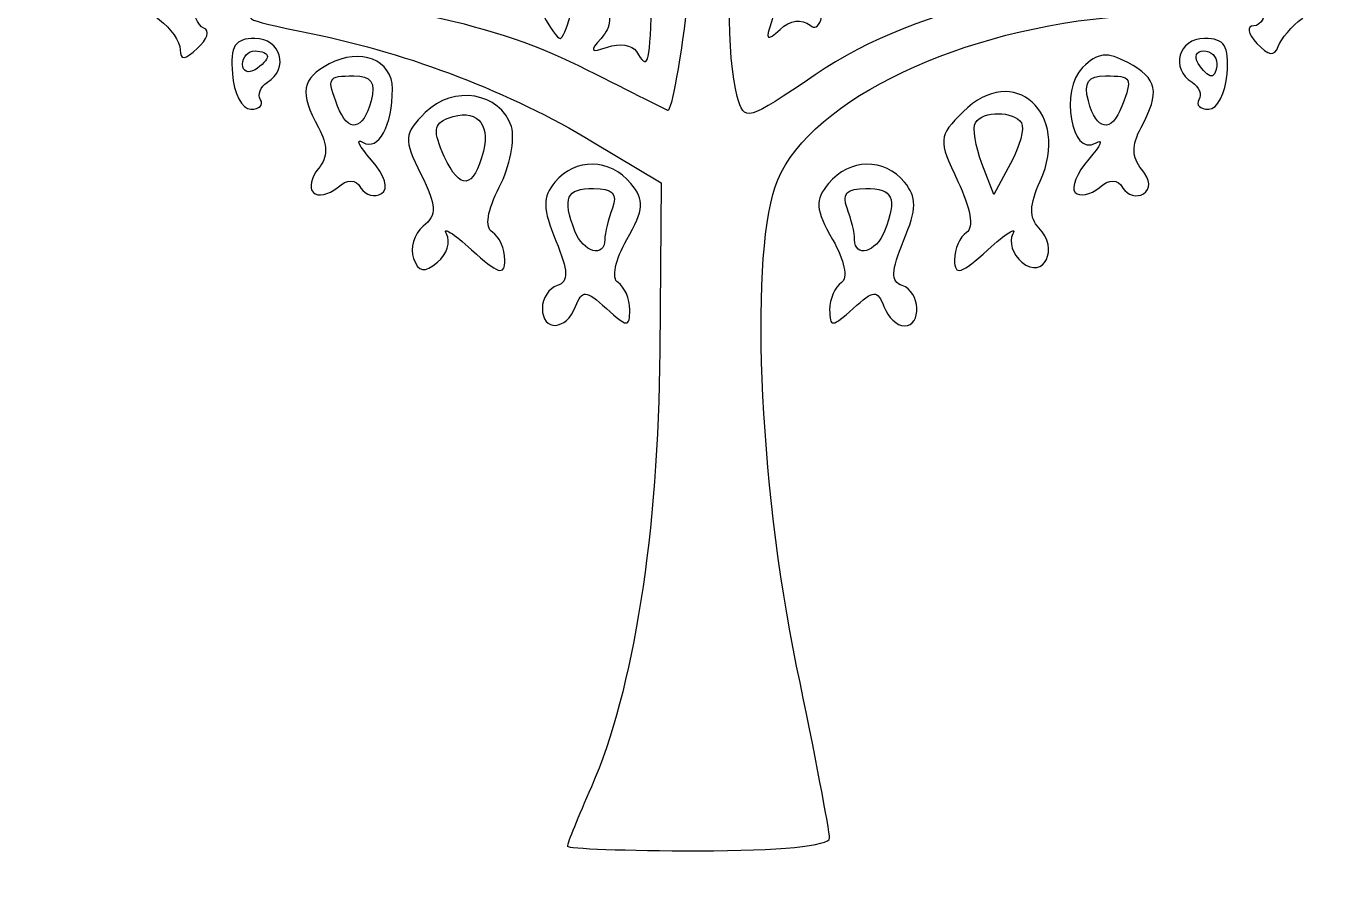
# Model space of a CAD drawing. Header units: centimetres. Extents: x -13.8 to 13.4, y -7.9 to 9.5.
# Drawn here: x 2.45 to 12.99, y -7.85 to -0.83 of the extents above; entities that cross this region are included whole.
import ezdxf

# ---------------------------------------------------------------- set-up
doc = ezdxf.new("R2010")
doc.units = ezdxf.units.CM
doc.header["$MEASUREMENT"] = 0
doc.layers.add('Layer 1', color=7, linetype='Continuous')

msp = doc.modelspace()

# ---------------------------------------------------------------- linework, layer by layer
at = {"layer": 'Layer 1'}
for points, knots in [([(-6.46011, -7.81282), (-7.61475, -7.65537), (-8.32808, -7.45154), (-9.19632, -7.03095), (-9.19632, -7.03095), (-11.27315, -6.0249), (-12.81103, -4.14557), (-13.41845, -1.87138), (-13.41845, -1.87138), (-13.75306, -0.61861), (-13.75598, 0.85385), (-13.42642, 2.1472), (-13.42642, 2.1472), (-12.64006, 5.2333), (-10.05429, 7.56739), (-6.8804, 8.05609), (-6.8804, 8.05609), (-6.31254, 8.14353), (-5.17065, 8.154), (-4.61653, 8.07685), (-4.61653, 8.07685), (-2.33738, 7.75955), (-0.33862, 6.51162), (0.95185, 4.60024), (0.95185, 4.60024), (3.078, 1.45109), (2.66115, -2.79552), (-0.03919, -5.49586), (-0.03919, -5.49586), (-1.2287, -6.68537), (-2.63192, -7.41197), (-4.36893, -7.73785), (-4.36893, -7.73785), (-4.70351, -7.80062), (-6.16527, -7.85303), (-6.4601, -7.81283), (-6.4601, -7.81283), (-6.4601, -7.81283), (-6.46011, -7.81282), (-6.46011, -7.81282)], [0, 0, 0, 0, 0.09090909, 0.09090909, 0.09090909, 0.09090909, 0.18181818, 0.18181818, 0.18181818, 0.18181818, 0.27272727, 0.27272727, 0.27272727, 0.27272727, 0.36363636, 0.36363636, 0.36363636, 0.36363636, 0.45454545, 0.45454545, 0.45454545, 0.45454545, 0.54545455, 0.54545455, 0.54545455, 0.54545455, 0.63636364, 0.63636364, 0.63636364, 0.63636364, 0.72727273, 0.72727273, 0.72727273, 0.72727273, 0.81818182, 0.81818182, 0.81818182, 0.81818182, 1, 1, 1, 1]), ([(6.84787, -7.48804), (6.84787, -7.46722), (6.9359, -7.25023), (7.04349, -7.00584), (7.04349, -7.00584), (7.38503, -6.23002), (7.5894, -4.92986), (7.59965, -3.46765), (7.59965, -3.46765), (7.59965, -3.46765), (7.60923, -2.09956), (7.60923, -2.09956), (7.60923, -2.09956), (7.60923, -2.09956), (7.05305, -1.76588), (7.05305, -1.76588), (7.05305, -1.76588), (6.37887, -1.3614), (5.58285, -1.05538), (4.76681, -0.88695), (4.76681, -0.88695), (4.15828, -0.76135), (4.15806, -0.76117), (4.52318, -0.69031), (4.52318, -0.69031), (5.11806, -0.57486), (6.20832, -0.78239), (6.94191, -1.1507), (6.94191, -1.1507), (7.30894, -1.33497), (7.63351, -1.49764), (7.66318, -1.51219), (7.66318, -1.51219), (7.69285, -1.52673), (7.76953, -1.09791), (7.83357, -0.55925), (7.83357, -0.55925), (7.94522, 0.37982), (7.941, 0.43233), (7.73091, 0.71649), (7.73091, 0.71649), (7.57114, 0.93259), (7.45627, 0.99654), (7.30673, 0.95263), (7.30673, 0.95263), (7.19394, 0.91951), (6.85041, 0.86878), (6.54332, 0.83989), (6.54332, 0.83989), (6.54332, 0.83989), (5.98499, 0.78737), (5.98499, 0.78737), (5.98499, 0.78737), (5.98499, 0.78737), (6.51994, 0.98097), (6.51994, 0.98097), (6.51994, 0.98097), (6.81416, 1.08745), (7.08417, 1.20384), (7.11995, 1.23963), (7.11995, 1.23963), (7.29101, 1.41069), (6.15061, 2.23719), (5.40092, 2.48549), (5.40092, 2.48549), (5.40092, 2.48549), (4.96985, 2.62826), (4.96985, 2.62826), (4.96985, 2.62826), (4.96985, 2.62826), (5.36964, 2.56801), (5.36964, 2.56801), (5.36964, 2.56801), (5.94302, 2.48159), (6.82308, 2.00886), (7.43532, 1.4584), (7.43532, 1.4584), (7.77776, 1.15052), (7.9768, 1.03105), (8.0005, 1.11917), (8.0005, 1.11917), (8.02063, 1.19398), (8.11902, 1.5163), (8.21915, 1.83543), (8.21915, 1.83543), (8.37165, 2.32148), (8.37931, 2.44206), (8.26632, 2.5782), (8.26632, 2.5782), (8.14685, 2.72215), (8.11825, 2.70224), (8.01605, 2.40402), (8.01605, 2.40402), (7.95259, 2.21883), (7.93748, 2.01743), (7.98247, 1.95646), (7.98247, 1.95646), (8.0979, 1.80005), (7.95848, 1.69217), (7.80526, 1.81934), (7.80526, 1.81934), (7.71699, 1.89259), (7.65761, 1.89182), (7.61125, 1.8168), (7.61125, 1.8168), (7.5745, 1.75735), (7.50117, 1.73544), (7.44828, 1.76813), (7.44828, 1.76813), (7.39539, 1.80082), (7.3866, 1.8815), (7.42874, 1.94744), (7.42874, 1.94744), (7.47088, 2.01337), (7.50589, 2.22721), (7.50653, 2.42262), (7.50653, 2.42262), (7.5076, 2.74693), (7.53205, 2.77626), (7.78687, 2.75881), (7.78687, 2.75881), (8.0636, 2.73986), (8.15986, 2.86023), (7.96452, 2.98095), (7.96452, 2.98095), (7.90869, 3.01546), (7.86301, 3.089), (7.86301, 3.14438), (7.86301, 3.14438), (7.86301, 3.19976), (8.01681, 3.12776), (8.20478, 2.98439), (8.20478, 2.98439), (8.20478, 2.98439), (8.54655, 2.72371), (8.54655, 2.72371), (8.54655, 2.72371), (8.54655, 2.72371), (8.7095, 2.95385), (8.7095, 2.95385), (8.7095, 2.95385), (8.86353, 3.17139), (8.86494, 3.16454), (8.73519, 2.82869), (8.73519, 2.82869), (8.6597, 2.63327), (8.56625, 2.3697), (8.52753, 2.24296), (8.52753, 2.24296), (8.52753, 2.24296), (8.45713, 2.01253), (8.45713, 2.01253), (8.45713, 2.01253), (8.45713, 2.01253), (8.81343, 2.25432), (8.81343, 2.25432), (8.81343, 2.25432), (9.0094, 2.38731), (9.36148, 2.52677), (9.59583, 2.56425), (9.59583, 2.56425), (10.08151, 2.64191), (10.27089, 2.56646), (9.82914, 2.47129), (9.82914, 2.47129), (9.66901, 2.43679), (9.42957, 2.36446), (9.29705, 2.31054), (9.29705, 2.31054), (9.06006, 2.21413), (9.05923, 2.20901), (9.24629, 1.99863), (9.24629, 1.99863), (9.35089, 1.88099), (9.66488, 1.67331), (9.94405, 1.53711), (9.94405, 1.53711), (10.62637, 1.20421), (10.05721, 1.32579), (9.25338, 1.68464), (9.25338, 1.68464), (8.72511, 1.92047), (8.64821, 1.93164), (8.50924, 1.79267), (8.50924, 1.79267), (8.25661, 1.54004), (8.05505, -0.75161), (8.22858, -1.39831), (8.22858, -1.39831), (8.28468, -1.60739), (8.30819, -1.60088), (8.86166, -1.22296), (8.86166, -1.22296), (9.72015, -0.63678), (11.06864, -0.36881), (11.92359, -0.61449), (11.92359, -0.61449), (12.10215, -0.6658), (11.93667, -0.70487), (11.36526, -0.74629), (11.36526, -0.74629), (10.05494, -0.84128), (8.835, -1.41937), (8.55747, -2.07682), (8.55747, -2.07682), (8.32638, -2.62426), (8.40067, -4.52874), (8.71149, -6.02561), (8.71149, -6.02561), (8.85898, -6.73589), (8.97965, -7.36401), (8.97965, -7.42144), (8.97965, -7.42144), (8.97965, -7.48635), (8.57641, -7.52586), (7.91374, -7.52586), (7.91374, -7.52586), (7.32749, -7.52586), (6.84783, -7.50883), (6.84783, -7.48801), (6.84783, -7.48801), (6.84783, -7.48801), (6.84787, -7.48804), (6.84787, -7.48804)], [0, 0, 0, 0, 0.01754386, 0.01754386, 0.01754386, 0.01754386, 0.03508772, 0.03508772, 0.03508772, 0.03508772, 0.05263158, 0.05263158, 0.05263158, 0.05263158, 0.07017544, 0.07017544, 0.07017544, 0.07017544, 0.0877193, 0.0877193, 0.0877193, 0.0877193, 0.10526316, 0.10526316, 0.10526316, 0.10526316, 0.12280702, 0.12280702, 0.12280702, 0.12280702, 0.14035088, 0.14035088, 0.14035088, 0.14035088, 0.15789474, 0.15789474, 0.15789474, 0.15789474, 0.1754386, 0.1754386, 0.1754386, 0.1754386, 0.19298246, 0.19298246, 0.19298246, 0.19298246, 0.21052632, 0.21052632, 0.21052632, 0.21052632, 0.22807018, 0.22807018, 0.22807018, 0.22807018, 0.24561404, 0.24561404, 0.24561404, 0.24561404, 0.26315789, 0.26315789, 0.26315789, 0.26315789, 0.28070175, 0.28070175, 0.28070175, 0.28070175, 0.29824561, 0.29824561, 0.29824561, 0.29824561, 0.31578947, 0.31578947, 0.31578947, 0.31578947, 0.33333333, 0.33333333, 0.33333333, 0.33333333, 0.35087719, 0.35087719, 0.35087719, 0.35087719, 0.36842105, 0.36842105, 0.36842105, 0.36842105, 0.38596491, 0.38596491, 0.38596491, 0.38596491, 0.40350877, 0.40350877, 0.40350877, 0.40350877, 0.42105263, 0.42105263, 0.42105263, 0.42105263, 0.43859649, 0.43859649, 0.43859649, 0.43859649, 0.45614035, 0.45614035, 0.45614035, 0.45614035, 0.47368421, 0.47368421, 0.47368421, 0.47368421, 0.49122807, 0.49122807, 0.49122807, 0.49122807, 0.50877193, 0.50877193, 0.50877193, 0.50877193, 0.52631579, 0.52631579, 0.52631579, 0.52631579, 0.54385965, 0.54385965, 0.54385965, 0.54385965, 0.56140351, 0.56140351, 0.56140351, 0.56140351, 0.57894737, 0.57894737, 0.57894737, 0.57894737, 0.59649123, 0.59649123, 0.59649123, 0.59649123, 0.61403509, 0.61403509, 0.61403509, 0.61403509, 0.63157895, 0.63157895, 0.63157895, 0.63157895, 0.64912281, 0.64912281, 0.64912281, 0.64912281, 0.66666667, 0.66666667, 0.66666667, 0.66666667, 0.68421053, 0.68421053, 0.68421053, 0.68421053, 0.70175439, 0.70175439, 0.70175439, 0.70175439, 0.71929825, 0.71929825, 0.71929825, 0.71929825, 0.73684211, 0.73684211, 0.73684211, 0.73684211, 0.75438596, 0.75438596, 0.75438596, 0.75438596, 0.77192982, 0.77192982, 0.77192982, 0.77192982, 0.78947368, 0.78947368, 0.78947368, 0.78947368, 0.80701754, 0.80701754, 0.80701754, 0.80701754, 0.8245614, 0.8245614, 0.8245614, 0.8245614, 0.84210526, 0.84210526, 0.84210526, 0.84210526, 0.85964912, 0.85964912, 0.85964912, 0.85964912, 0.87719298, 0.87719298, 0.87719298, 0.87719298, 0.89473684, 0.89473684, 0.89473684, 0.89473684, 0.9122807, 0.9122807, 0.9122807, 0.9122807, 0.92982456, 0.92982456, 0.92982456, 0.92982456, 0.94736842, 0.94736842, 0.94736842, 0.94736842, 0.96491228, 0.96491228, 0.96491228, 0.96491228, 1, 1, 1, 1]), ([(8.50756, -0.79317), (8.54349, -0.69142), (8.52292, -0.51478), (8.46183, -0.40065), (8.46183, -0.40065), (8.37568, -0.23968), (8.38538, -0.15852), (8.50508, -0.03882), (8.50508, -0.03882), (8.77417, 0.23027), (8.96659, 0.04859), (8.94706, -0.45613), (8.94706, -0.45613), (8.935, -0.7677), (8.89511, -0.88209), (8.82019, -0.81992), (8.82019, -0.81992), (8.75404, -0.76502), (8.65788, -0.77836), (8.57657, -0.85371), (8.57657, -0.85371), (8.46788, -0.95442), (8.4547, -0.94286), (8.50756, -0.79318), (8.50756, -0.79318), (8.50756, -0.79318), (8.50756, -0.79317), (8.50756, -0.79317)], [0, 0, 0, 0, 0.125, 0.125, 0.125, 0.125, 0.25, 0.25, 0.25, 0.25, 0.375, 0.375, 0.375, 0.375, 0.5, 0.5, 0.5, 0.5, 0.625, 0.625, 0.625, 0.625, 0.75, 0.75, 0.75, 0.75, 1, 1, 1, 1]), ([(7.40894, -1.03337), (7.37594, -0.97998), (7.27046, -0.96386), (7.17454, -0.99755), (7.17454, -0.99755), (7.03543, -1.04642), (7.02486, -1.0321), (7.12228, -0.92681), (7.12228, -0.92681), (7.20773, -0.83446), (7.21394, -0.73785), (7.14296, -0.60523), (7.14296, -0.60523), (7.0173, -0.37044), (7.10284, -0.21682), (7.35923, -0.21682), (7.35923, -0.21682), (7.52542, -0.21682), (7.55115, -0.28399), (7.53419, -0.67364), (7.53419, -0.67364), (7.51309, -1.15853), (7.50343, -1.18627), (7.40893, -1.03338), (7.40893, -1.03338), (7.40893, -1.03338), (7.40894, -1.03337), (7.40894, -1.03337)], [0, 0, 0, 0, 0.125, 0.125, 0.125, 0.125, 0.25, 0.25, 0.25, 0.25, 0.375, 0.375, 0.375, 0.375, 0.5, 0.5, 0.5, 0.5, 0.625, 0.625, 0.625, 0.625, 0.75, 0.75, 0.75, 0.75, 1, 1, 1, 1]), ([(3.70091, -1.01875), (3.70091, -0.95291), (3.62541, -0.84384), (3.53313, -0.77636), (3.53313, -0.77636), (3.34867, -0.64148), (3.42515, -0.41984), (3.65615, -0.41984), (3.65615, -0.41984), (3.7366, -0.41984), (3.80243, -0.5074), (3.80243, -0.61441), (3.80243, -0.61441), (3.80243, -0.72142), (3.84361, -0.82421), (3.89394, -0.84282), (3.89394, -0.84282), (3.94427, -0.86143), (3.92143, -0.93556), (3.84318, -1.00755), (3.84318, -1.00755), (3.74025, -1.10225), (3.70091, -1.10535), (3.70091, -1.01874), (3.70091, -1.01874), (3.70091, -1.01874), (3.70091, -1.01875), (3.70091, -1.01875)], [0, 0, 0, 0, 0.125, 0.125, 0.125, 0.125, 0.25, 0.25, 0.25, 0.25, 0.375, 0.375, 0.375, 0.375, 0.5, 0.5, 0.5, 0.5, 0.625, 0.625, 0.625, 0.625, 0.75, 0.75, 0.75, 0.75, 1, 1, 1, 1]), ([(12.45257, -0.96818), (12.37697, -0.88601), (12.36625, -0.82591), (12.42719, -0.82591), (12.42719, -0.82591), (12.48523, -0.82591), (12.53271, -0.73455), (12.53271, -0.62288), (12.53271, -0.62288), (12.53271, -0.51121), (12.59854, -0.41985), (12.67899, -0.41985), (12.67899, -0.41985), (12.90085, -0.41985), (12.98945, -0.63919), (12.81847, -0.76517), (12.81847, -0.76517), (12.73525, -0.82649), (12.64833, -0.92926), (12.62531, -0.99356), (12.62531, -0.99356), (12.59591, -1.07568), (12.54452, -1.06812), (12.45257, -0.96818)], [0, 0, 0, 0, 0.14285714, 0.14285714, 0.14285714, 0.14285714, 0.28571429, 0.28571429, 0.28571429, 0.28571429, 0.42857143, 0.42857143, 0.42857143, 0.42857143, 0.57142857, 0.57142857, 0.57142857, 0.57142857, 0.71428571, 0.71428571, 0.71428571, 0.71428571, 1, 1, 1, 1]), ([(6.65648, -0.74614), (6.58032, -0.60384), (6.59811, -0.56486), (6.73923, -0.56486), (6.73923, -0.56486), (6.86183, -0.56486), (6.90392, -0.62251), (6.87159, -0.74614), (6.87159, -0.74614), (6.84552, -0.84584), (6.80828, -0.92742), (6.78884, -0.92742), (6.78884, -0.92742), (6.7694, -0.92742), (6.70984, -0.84585), (6.65648, -0.74614)], [0, 0, 0, 0, 0.2, 0.2, 0.2, 0.2, 0.4, 0.4, 0.4, 0.4, 0.6, 0.6, 0.6, 0.6, 1, 1, 1, 1]), ([(4.12566, -1.21505), (4.10829, -0.9871), (4.1462, -0.92742), (4.30839, -0.92742), (4.30839, -0.92742), (4.52079, -0.92742), (4.59047, -1.17212), (4.40986, -1.28375), (4.40986, -1.28375), (4.35312, -1.31882), (4.32827, -1.38242), (4.35464, -1.42509), (4.35464, -1.42509), (4.38101, -1.46776), (4.34521, -1.50267), (4.27508, -1.50267), (4.27508, -1.50267), (4.20495, -1.50267), (4.13771, -1.37324), (4.12566, -1.21504), (4.12566, -1.21504), (4.12566, -1.21504), (4.12566, -1.21505), (4.12566, -1.21505)], [0, 0, 0, 0, 0.14285714, 0.14285714, 0.14285714, 0.14285714, 0.28571429, 0.28571429, 0.28571429, 0.28571429, 0.42857143, 0.42857143, 0.42857143, 0.42857143, 0.57142857, 0.57142857, 0.57142857, 0.57142857, 0.71428571, 0.71428571, 0.71428571, 0.71428571, 1, 1, 1, 1]), ([(11.9805, -1.42509), (12.00687, -1.38242), (11.98202, -1.31882), (11.92528, -1.28375), (11.92528, -1.28375), (11.74467, -1.17213), (11.81435, -0.92742), (12.02675, -0.92742), (12.02675, -0.92742), (12.18894, -0.92742), (12.22685, -0.98709), (12.20948, -1.21505), (12.20948, -1.21505), (12.19743, -1.37324), (12.13019, -1.50268), (12.06006, -1.50268), (12.06006, -1.50268), (11.98993, -1.50268), (11.95413, -1.46777), (11.9805, -1.4251), (11.9805, -1.4251), (11.9805, -1.4251), (11.9805, -1.42509), (11.9805, -1.42509)], [0, 0, 0, 0, 0.14285714, 0.14285714, 0.14285714, 0.14285714, 0.28571429, 0.28571429, 0.28571429, 0.28571429, 0.42857143, 0.42857143, 0.42857143, 0.42857143, 0.57142857, 0.57142857, 0.57142857, 0.57142857, 0.71428571, 0.71428571, 0.71428571, 0.71428571, 1, 1, 1, 1]), ([(4.41151, -1.0737), (4.41151, -1.04908), (4.36583, -1.02893), (4.31, -1.02893), (4.31, -1.02893), (4.25417, -1.02893), (4.20848, -1.07731), (4.20848, -1.13644), (4.20848, -1.13644), (4.20848, -1.19557), (4.25416, -1.21571), (4.31, -1.18121), (4.31, -1.18121), (4.36583, -1.1467), (4.41151, -1.09833), (4.41151, -1.0737)], [0, 0, 0, 0, 0.2, 0.2, 0.2, 0.2, 0.4, 0.4, 0.4, 0.4, 0.6, 0.6, 0.6, 0.6, 1, 1, 1, 1]), ([(4.78374, -2.17944), (4.74749, -2.14319), (4.76628, -2.05514), (4.8255, -1.98378), (4.8255, -1.98378), (4.90143, -1.89229), (4.90117, -1.79423), (4.82459, -1.65119), (4.82459, -1.65119), (4.67031, -1.36291), (4.68872, -1.25373), (4.91171, -1.13439), (4.91171, -1.13439), (5.16468, -0.99901), (5.42664, -1.10159), (5.42664, -1.33604), (5.42664, -1.33604), (5.42664, -1.63583), (5.31217, -1.84473), (5.18759, -1.77227), (5.18759, -1.77227), (5.12365, -1.73508), (5.15425, -1.79933), (5.2556, -1.91505), (5.2556, -1.91505), (5.36588, -2.04097), (5.39926, -2.15054), (5.33875, -2.18794), (5.33875, -2.18794), (5.28314, -2.22231), (5.20757, -2.20179), (5.17083, -2.14233), (5.17083, -2.14233), (5.12447, -2.06732), (5.06509, -2.06654), (4.97682, -2.13979), (4.97682, -2.13979), (4.90686, -2.19785), (4.81996, -2.21569), (4.78371, -2.17944), (4.78371, -2.17944), (4.78371, -2.17944), (4.78374, -2.17944), (4.78374, -2.17944)], [0, 0, 0, 0, 0.08333333, 0.08333333, 0.08333333, 0.08333333, 0.16666667, 0.16666667, 0.16666667, 0.16666667, 0.25, 0.25, 0.25, 0.25, 0.33333333, 0.33333333, 0.33333333, 0.33333333, 0.41666667, 0.41666667, 0.41666667, 0.41666667, 0.5, 0.5, 0.5, 0.5, 0.58333333, 0.58333333, 0.58333333, 0.58333333, 0.66666667, 0.66666667, 0.66666667, 0.66666667, 0.75, 0.75, 0.75, 0.75, 0.83333333, 0.83333333, 0.83333333, 0.83333333, 1, 1, 1, 1]), ([(10.97504, -2.17834), (10.93818, -2.14148), (10.98807, -2.01982), (11.0859, -1.90798), (11.0859, -1.90798), (11.18373, -1.79614), (11.20801, -1.7372), (11.13986, -1.777), (11.13986, -1.777), (10.94212, -1.89247), (10.84993, -1.34852), (11.03574, -1.16271), (11.03574, -1.16271), (11.15702, -1.04144), (11.23454, -1.03331), (11.4042, -1.12412), (11.4042, -1.12412), (11.64617, -1.25362), (11.66728, -1.35828), (11.51051, -1.6512), (11.51051, -1.6512), (11.43261, -1.79676), (11.434, -1.89267), (11.51543, -1.99079), (11.51543, -1.99079), (11.5875, -2.07763), (11.59263, -2.14996), (11.52949, -2.18899), (11.52949, -2.18899), (11.4748, -2.22279), (11.4, -2.2018), (11.36325, -2.14234), (11.36325, -2.14234), (11.31689, -2.06733), (11.25751, -2.06655), (11.16924, -2.1398), (11.16924, -2.1398), (11.09928, -2.19786), (11.01189, -2.21521), (10.97503, -2.17835), (10.97503, -2.17835), (10.97503, -2.17835), (10.97504, -2.17834), (10.97504, -2.17834)], [0, 0, 0, 0, 0.08333333, 0.08333333, 0.08333333, 0.08333333, 0.16666667, 0.16666667, 0.16666667, 0.16666667, 0.25, 0.25, 0.25, 0.25, 0.33333333, 0.33333333, 0.33333333, 0.33333333, 0.41666667, 0.41666667, 0.41666667, 0.41666667, 0.5, 0.5, 0.5, 0.5, 0.58333333, 0.58333333, 0.58333333, 0.58333333, 0.66666667, 0.66666667, 0.66666667, 0.66666667, 0.75, 0.75, 0.75, 0.75, 0.83333333, 0.83333333, 0.83333333, 0.83333333, 1, 1, 1, 1]), ([(12.12665, -1.13045), (12.12665, -1.07462), (12.07827, -1.02893), (12.01914, -1.02893), (12.01914, -1.02893), (11.96001, -1.02893), (11.93987, -1.07461), (11.97437, -1.13045), (11.97437, -1.13045), (12.00888, -1.18628), (12.05725, -1.23196), (12.08188, -1.23196), (12.08188, -1.23196), (12.1065, -1.23196), (12.12665, -1.18628), (12.12665, -1.13045)], [0, 0, 0, 0, 0.2, 0.2, 0.2, 0.2, 0.4, 0.4, 0.4, 0.4, 0.6, 0.6, 0.6, 0.6, 1, 1, 1, 1]), ([(9.99483, -2.72762), (9.99483, -2.63743), (10.03895, -2.53638), (10.09287, -2.50305), (10.09287, -2.50305), (10.15192, -2.46655), (10.12378, -2.30168), (10.0221, -2.08845), (10.0221, -2.08845), (9.85989, -1.74829), (9.86155, -1.72619), (10.0644, -1.52333), (10.0644, -1.52333), (10.47336, -1.11437), (10.94199, -1.53511), (10.69102, -2.08592), (10.69102, -2.08592), (10.6025, -2.2802), (10.59945, -2.38476), (10.67995, -2.46526), (10.67995, -2.46526), (10.84756, -2.63287), (10.71997, -2.89312), (10.54242, -2.74577), (10.54242, -2.74577), (10.4658, -2.68219), (10.43282, -2.57823), (10.46913, -2.51477), (10.46913, -2.51477), (10.50543, -2.4513), (10.41357, -2.51013), (10.26498, -2.64548), (10.26498, -2.64548), (10.05017, -2.84117), (9.99482, -2.85799), (9.99482, -2.72761), (9.99482, -2.72761), (9.99482, -2.72761), (9.99483, -2.72762), (9.99483, -2.72762)], [0, 0, 0, 0, 0.09090909, 0.09090909, 0.09090909, 0.09090909, 0.18181818, 0.18181818, 0.18181818, 0.18181818, 0.27272727, 0.27272727, 0.27272727, 0.27272727, 0.36363636, 0.36363636, 0.36363636, 0.36363636, 0.45454545, 0.45454545, 0.45454545, 0.45454545, 0.54545455, 0.54545455, 0.54545455, 0.54545455, 0.63636364, 0.63636364, 0.63636364, 0.63636364, 0.72727273, 0.72727273, 0.72727273, 0.72727273, 0.81818182, 0.81818182, 0.81818182, 0.81818182, 1, 1, 1, 1]), ([(5.25305, -1.435), (5.29243, -1.2844), (5.25617, -1.23197), (5.11262, -1.23197), (5.11262, -1.23197), (4.89895, -1.23197), (4.89169, -1.24547), (4.98071, -1.47745), (4.98071, -1.47745), (5.06537, -1.69808), (5.1893, -1.67876), (5.25305, -1.435)], [0, 0, 0, 0, 0.25, 0.25, 0.25, 0.25, 0.5, 0.5, 0.5, 0.5, 1, 1, 1, 1]), ([(11.35442, -1.47745), (11.44344, -1.24547), (11.43619, -1.23197), (11.22251, -1.23197), (11.22251, -1.23197), (11.07896, -1.23197), (11.0427, -1.2844), (11.08208, -1.435), (11.08208, -1.435), (11.14583, -1.67876), (11.26976, -1.69808), (11.35442, -1.47745)], [0, 0, 0, 0, 0.25, 0.25, 0.25, 0.25, 0.5, 0.5, 0.5, 0.5, 1, 1, 1, 1]), ([(5.59682, -2.71395), (5.5657, -2.63286), (5.6016, -2.51559), (5.67659, -2.45335), (5.67659, -2.45335), (5.79023, -2.35904), (5.78715, -2.28848), (5.65809, -2.02978), (5.65809, -2.02978), (5.5151, -1.74315), (5.5178, -1.70481), (5.69336, -1.52928), (5.69336, -1.52928), (5.92007, -1.30261), (6.3046, -1.36563), (6.39292, -1.64392), (6.39292, -1.64392), (6.42556, -1.74677), (6.38156, -1.96765), (6.29514, -2.13477), (6.29514, -2.13477), (6.19638, -2.32575), (6.17558, -2.46185), (6.23915, -2.50114), (6.23915, -2.50114), (6.29478, -2.53552), (6.34029, -2.63744), (6.34029, -2.72763), (6.34029, -2.72763), (6.34029, -2.85802), (6.28495, -2.84119), (6.07013, -2.6455), (6.07013, -2.6455), (5.92154, -2.51014), (5.82968, -2.45132), (5.86598, -2.51479), (5.86598, -2.51479), (5.90228, -2.57826), (5.8693, -2.68221), (5.79269, -2.74579), (5.79269, -2.74579), (5.68623, -2.83414), (5.64005, -2.82664), (5.59681, -2.71396), (5.59681, -2.71396), (5.59681, -2.71396), (5.59682, -2.71395), (5.59682, -2.71395)], [0, 0, 0, 0, 0.07692308, 0.07692308, 0.07692308, 0.07692308, 0.15384615, 0.15384615, 0.15384615, 0.15384615, 0.23076923, 0.23076923, 0.23076923, 0.23076923, 0.30769231, 0.30769231, 0.30769231, 0.30769231, 0.38461538, 0.38461538, 0.38461538, 0.38461538, 0.46153846, 0.46153846, 0.46153846, 0.46153846, 0.53846154, 0.53846154, 0.53846154, 0.53846154, 0.61538462, 0.61538462, 0.61538462, 0.61538462, 0.69230769, 0.69230769, 0.69230769, 0.69230769, 0.76923077, 0.76923077, 0.76923077, 0.76923077, 0.84615385, 0.84615385, 0.84615385, 0.84615385, 1, 1, 1, 1]), ([(6.16624, -1.84274), (6.22672, -1.61146), (6.09769, -1.49102), (5.87923, -1.57485), (5.87923, -1.57485), (5.76092, -1.62025), (5.7549, -1.68048), (5.84818, -1.88521), (5.84818, -1.88521), (5.97654, -2.16693), (6.08525, -2.15242), (6.16624, -1.84274)], [0, 0, 0, 0, 0.25, 0.25, 0.25, 0.25, 0.5, 0.5, 0.5, 0.5, 1, 1, 1, 1]), ([(10.53827, -1.61392), (10.47675, -1.51438), (10.22338, -1.51352), (10.16502, -1.61264), (10.16502, -1.61264), (10.14036, -1.65452), (10.16371, -1.80298), (10.21689, -1.94256), (10.21689, -1.94256), (10.21689, -1.94256), (10.31359, -2.19635), (10.31359, -2.19635), (10.31359, -2.19635), (10.31359, -2.19635), (10.44985, -1.94384), (10.44985, -1.94384), (10.44985, -1.94384), (10.52479, -1.80496), (10.56458, -1.65649), (10.53827, -1.61392)], [0, 0, 0, 0, 0.16666667, 0.16666667, 0.16666667, 0.16666667, 0.33333333, 0.33333333, 0.33333333, 0.33333333, 0.5, 0.5, 0.5, 0.5, 0.66666667, 0.66666667, 0.66666667, 0.66666667, 1, 1, 1, 1]), ([(6.64484, -3.11845), (6.64484, -3.03935), (6.69955, -2.9564), (6.76641, -2.93411), (6.76641, -2.93411), (6.85932, -2.90314), (6.8564, -2.81734), (6.75406, -2.57026), (6.75406, -2.57026), (6.64702, -2.31185), (6.64549, -2.21638), (6.74643, -2.09475), (6.74643, -2.09475), (6.91137, -1.89601), (7.19447, -1.90088), (7.3642, -2.10539), (7.3642, -2.10539), (7.4776, -2.24203), (7.47241, -2.31511), (7.3319, -2.55994), (7.3319, -2.55994), (7.23557, -2.72778), (7.20502, -2.87673), (7.25996, -2.91069), (7.25996, -2.91069), (7.31248, -2.94315), (7.35545, -3.04261), (7.35545, -3.13172), (7.35545, -3.13172), (7.35545, -3.27638), (7.33504, -3.27527), (7.16496, -3.12135), (7.16496, -3.12135), (6.99638, -2.96879), (6.96756, -2.96698), (6.91436, -3.10562), (6.91436, -3.10562), (6.83898, -3.30207), (6.64484, -3.31132), (6.64484, -3.11846), (6.64484, -3.11846), (6.64484, -3.11846), (6.64484, -3.11845), (6.64484, -3.11845)], [0, 0, 0, 0, 0.08333333, 0.08333333, 0.08333333, 0.08333333, 0.16666667, 0.16666667, 0.16666667, 0.16666667, 0.25, 0.25, 0.25, 0.25, 0.33333333, 0.33333333, 0.33333333, 0.33333333, 0.41666667, 0.41666667, 0.41666667, 0.41666667, 0.5, 0.5, 0.5, 0.5, 0.58333333, 0.58333333, 0.58333333, 0.58333333, 0.66666667, 0.66666667, 0.66666667, 0.66666667, 0.75, 0.75, 0.75, 0.75, 0.83333333, 0.83333333, 0.83333333, 0.83333333, 1, 1, 1, 1]), ([(8.97969, -3.13172), (8.97969, -3.04261), (9.02266, -2.94315), (9.07518, -2.91069), (9.07518, -2.91069), (9.13012, -2.87674), (9.09957, -2.72779), (9.00324, -2.55994), (9.00324, -2.55994), (8.86273, -2.31512), (8.85754, -2.24203), (8.97094, -2.10539), (8.97094, -2.10539), (9.14066, -1.90088), (9.42376, -1.89601), (9.58871, -2.09475), (9.58871, -2.09475), (9.68965, -2.21637), (9.68812, -2.31185), (9.58108, -2.57026), (9.58108, -2.57026), (9.47873, -2.81735), (9.47582, -2.90314), (9.56873, -2.93411), (9.56873, -2.93411), (9.71723, -2.98361), (9.73156, -3.26226), (9.5856, -3.26226), (9.5856, -3.26226), (9.52801, -3.26226), (9.45385, -3.19177), (9.42079, -3.10561), (9.42079, -3.10561), (9.36759, -2.96697), (9.33877, -2.96878), (9.17019, -3.12134), (9.17019, -3.12134), (9.00011, -3.27526), (8.9797, -3.27637), (8.9797, -3.13171), (8.9797, -3.13171), (8.9797, -3.13171), (8.97969, -3.13172), (8.97969, -3.13172)], [0, 0, 0, 0, 0.08333333, 0.08333333, 0.08333333, 0.08333333, 0.16666667, 0.16666667, 0.16666667, 0.16666667, 0.25, 0.25, 0.25, 0.25, 0.33333333, 0.33333333, 0.33333333, 0.33333333, 0.41666667, 0.41666667, 0.41666667, 0.41666667, 0.5, 0.5, 0.5, 0.5, 0.58333333, 0.58333333, 0.58333333, 0.58333333, 0.66666667, 0.66666667, 0.66666667, 0.66666667, 0.75, 0.75, 0.75, 0.75, 0.83333333, 0.83333333, 0.83333333, 0.83333333, 1, 1, 1, 1]), ([(7.15242, -2.55996), (7.15242, -2.50869), (7.18015, -2.39449), (7.21404, -2.30617), (7.21404, -2.30617), (7.25821, -2.19106), (7.21511, -2.14559), (7.06177, -2.14559), (7.06177, -2.14559), (6.83907, -2.14559), (6.8056, -2.22185), (6.9095, -2.49259), (6.9095, -2.49259), (6.97565, -2.66497), (7.15243, -2.71399), (7.15243, -2.55995), (7.15243, -2.55995), (7.15243, -2.55995), (7.15242, -2.55996), (7.15242, -2.55996)], [0, 0, 0, 0, 0.16666667, 0.16666667, 0.16666667, 0.16666667, 0.33333333, 0.33333333, 0.33333333, 0.33333333, 0.5, 0.5, 0.5, 0.5, 0.66666667, 0.66666667, 0.66666667, 0.66666667, 1, 1, 1, 1]), ([(9.42564, -2.4926), (9.52953, -2.22186), (9.49607, -2.1456), (9.27337, -2.1456), (9.27337, -2.1456), (9.12004, -2.1456), (9.07692, -2.19106), (9.1211, -2.30618), (9.1211, -2.30618), (9.15499, -2.3945), (9.18272, -2.5087), (9.18272, -2.55997), (9.18272, -2.55997), (9.18272, -2.71401), (9.3595, -2.66499), (9.42565, -2.49261), (9.42565, -2.49261), (9.42565, -2.49261), (9.42564, -2.4926), (9.42564, -2.4926)], [0, 0, 0, 0, 0.16666667, 0.16666667, 0.16666667, 0.16666667, 0.33333333, 0.33333333, 0.33333333, 0.33333333, 0.5, 0.5, 0.5, 0.5, 0.66666667, 0.66666667, 0.66666667, 0.66666667, 1, 1, 1, 1])]:
    msp.add_open_spline(points, degree=3, knots=knots, dxfattribs=at)

doc.saveas('drawing.dxf')
